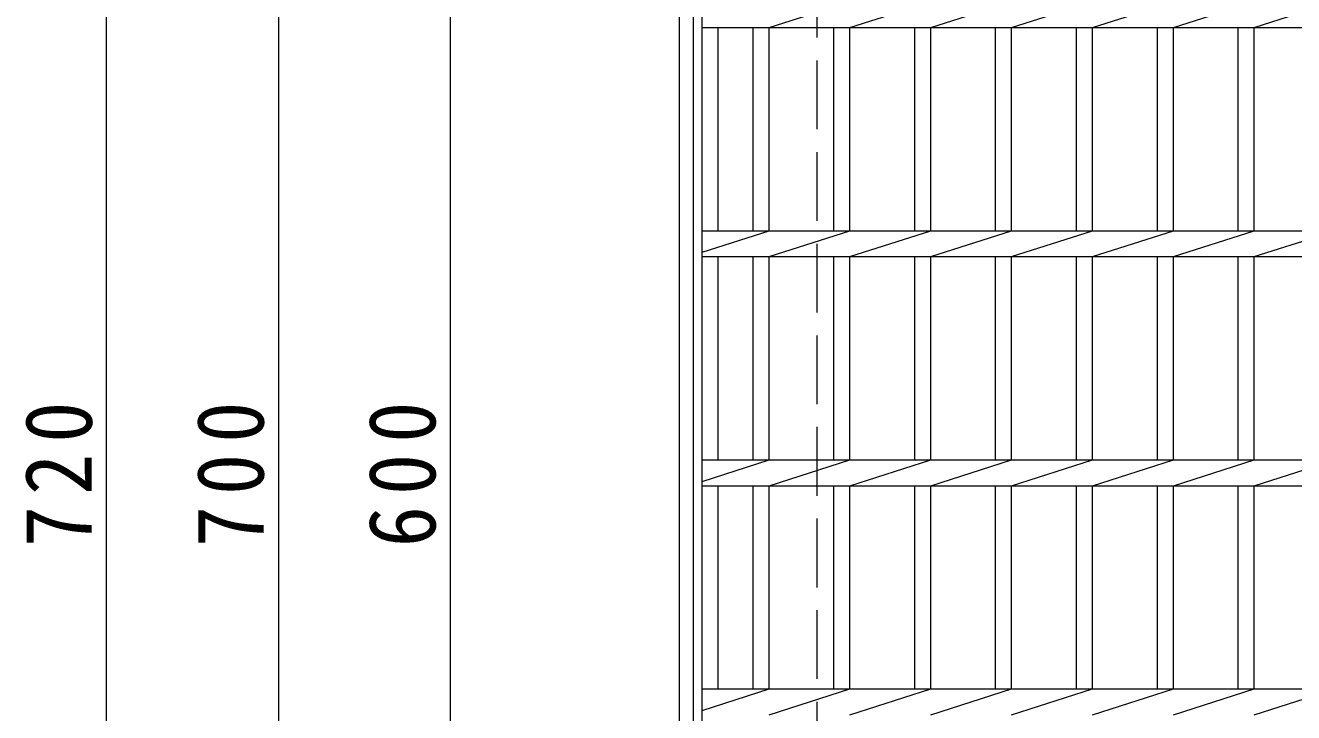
# Model space of a CAD drawing. Units: millimetres at full size, sheet at 1:10. Extents: x -1532 to 1931, y -1938 to 1629.
# Drawn here: x -1532 to -978, y 954 to 1254 of the extents above; entities that cross this region are included whole.
import ezdxf

# ---------------------------------------------------------------- set-up
doc = ezdxf.new("R2010")
doc.units = ezdxf.units.MM
doc.header["$LTSCALE"] = 10
doc.linetypes.add('DASHED3', pattern=[4, 3, -1])
for name, color, linetype, lineweight in [('C-1', 2, 'Continuous', 9), ('C-2', 3, 'Continuous', 9), ('C-4', 7, 'Continuous', 9)]:
    doc.layers.add(name, color=color, linetype=linetype, lineweight=lineweight)
doc.styles.add('ＭＳ ゴシック', font='')
doc.styles.get('ＭＳ ゴシック').set_extended_font_data('MS Gothic')

msp = doc.modelspace()

# ---------------------------------------------------------------- linework, layer by layer
at = {"layer": 'C-1'}
for p, q in [((-1246.5, 1418.35), (-1246.5, 698.35)), ((-1240.5, 1412.35), (-1240.5, 704.35))]:
    msp.add_line(p, q, dxfattribs=at)
at = {"layer": 'C-1', "linetype": 'DASHED3'}
msp.add_line((-1186.5, 1358.35), (-1186.5, 758.35), dxfattribs=at)
at = {"layer": 'C-2'}
for p, q in [((-1236.5, 708.35), (-1236.5, 1408.35)), ((-1207.3, 1252.7), (-1172, 1264)), ((-1172, 1252.7), (-1136.7, 1264)), ((-1136.7, 1252.7), (-1101.4, 1264)), ((-1101.4, 1252.7), (-1066.1, 1264)), ((-1066.1, 1252.7), (-1030.8, 1264)), ((-1030.8, 1252.7), (-995.5, 1264)), ((-995.5, 1252.7), (-960.2, 1264)), ((-1236.5, 1252.7), (-536.5, 1252.7)), ((-1229.5, 1164), (-1229.5, 1252.7)), ((-1214.3, 1164), (-1214.3, 1252.7)), ((-1207.3, 1164), (-1207.3, 1252.7)), ((-1179, 1164), (-1179, 1252.7)), ((-1172, 1164), (-1172, 1252.7)), ((-1143.7, 1164), (-1143.7, 1252.7)), ((-1136.7, 1164), (-1136.7, 1252.7)), ((-1108.4, 1164), (-1108.4, 1252.7)), ((-1101.4, 1164), (-1101.4, 1252.7)), ((-1073.1, 1164), (-1073.1, 1252.7)), ((-1066.1, 1164), (-1066.1, 1252.7)), ((-1037.8, 1164), (-1037.8, 1252.7)), ((-1030.8, 1164), (-1030.8, 1252.7)), ((-1002.5, 1164), (-1002.5, 1252.7)), ((-995.5, 1164), (-995.5, 1252.7)), ((-1236.5, 1164), (-536.5, 1164)), ((-1236.5, 1154.62), (-1207.3, 1164)), ((-1207.3, 1152.7), (-1172, 1164)), ((-1172, 1152.7), (-1136.7, 1164)), ((-1136.7, 1152.7), (-1101.4, 1164)), ((-1101.4, 1152.7), (-1066.1, 1164)), ((-1066.1, 1152.7), (-1030.8, 1164)), ((-1030.8, 1152.7), (-995.5, 1164)), ((-995.5, 1152.7), (-960.2, 1164)), ((-1236.5, 1152.7), (-536.5, 1152.7)), ((-1229.5, 1064), (-1229.5, 1152.7)), ((-1214.3, 1064), (-1214.3, 1152.7)), ((-1207.3, 1064), (-1207.3, 1152.7)), ((-1179, 1064), (-1179, 1152.7)), ((-1172, 1064), (-1172, 1152.7)), ((-1143.7, 1064), (-1143.7, 1152.7)), ((-1136.7, 1064), (-1136.7, 1152.7)), ((-1108.4, 1064), (-1108.4, 1152.7)), ((-1101.4, 1064), (-1101.4, 1152.7)), ((-1073.1, 1064), (-1073.1, 1152.7)), ((-1066.1, 1064), (-1066.1, 1152.7)), ((-1037.8, 1064), (-1037.8, 1152.7)), ((-1030.8, 1064), (-1030.8, 1152.7)), ((-1002.5, 1064), (-1002.5, 1152.7)), ((-995.5, 1064), (-995.5, 1152.7)), ((-1236.5, 1064), (-536.5, 1064)), ((-1236.5, 1054.62), (-1207.3, 1064)), ((-1207.3, 1052.7), (-1172, 1064)), ((-1172, 1052.7), (-1136.7, 1064)), ((-1136.7, 1052.7), (-1101.4, 1064)), ((-1101.4, 1052.7), (-1066.1, 1064)), ((-1066.1, 1052.7), (-1030.8, 1064)), ((-1030.8, 1052.7), (-995.5, 1064)), ((-995.5, 1052.7), (-960.2, 1064)), ((-1236.5, 1052.7), (-536.5, 1052.7)), ((-1229.5, 964), (-1229.5, 1052.7)), ((-1214.3, 964), (-1214.3, 1052.7)), ((-1207.3, 964), (-1207.3, 1052.7)), ((-1179, 964), (-1179, 1052.7)), ((-1172, 964), (-1172, 1052.7)), ((-1143.7, 964), (-1143.7, 1052.7)), ((-1136.7, 964), (-1136.7, 1052.7)), ((-1108.4, 964), (-1108.4, 1052.7)), ((-1101.4, 964), (-1101.4, 1052.7)), ((-1073.1, 964), (-1073.1, 1052.7)), ((-1066.1, 964), (-1066.1, 1052.7)), ((-1037.8, 964), (-1037.8, 1052.7)), ((-1030.8, 964), (-1030.8, 1052.7)), ((-1002.5, 964), (-1002.5, 1052.7)), ((-995.5, 964), (-995.5, 1052.7)), ((-1236.5, 964), (-536.5, 964)), ((-1236.5, 954.62), (-1207.3, 964)), ((-1207.3, 952.7), (-1172, 964)), ((-1172, 952.7), (-1136.7, 964)), ((-1136.7, 952.7), (-1101.4, 964)), ((-1101.4, 952.7), (-1066.1, 964)), ((-1066.1, 952.7), (-1030.8, 964)), ((-1030.8, 952.7), (-995.5, 964)), ((-995.5, 952.7), (-960.2, 964))]:
    msp.add_line(p, q, dxfattribs=at)
at = {"layer": 'C-4'}
for p, q in [((-1496.5, 698.35), (-1496.5, 1418.35)), ((-1421.5, 1408.35), (-1421.5, 708.35)), ((-1346.5, 1358.35), (-1346.5, 758.35))]:
    msp.add_line(p, q, dxfattribs=at)

# ---------------------------------------------------------------- texts
at = {"layer": 'C-4', "color": 2, "char_height": 29.33, "attachment_point": 7, "rotation": 90, "style": 'ＭＳ ゴシック'}
for s, insert in [('\\T1.27;\\W0.9;720', (-1502.5, 1025.85)), ('\\T1.27;\\W0.9;700', (-1427.5, 1025.85)), ('\\T1.27;\\W0.9;600', (-1352.5, 1025.85))]:
    msp.add_mtext(s, dxfattribs=dict(at, insert=insert))

doc.saveas('drawing.dxf')
